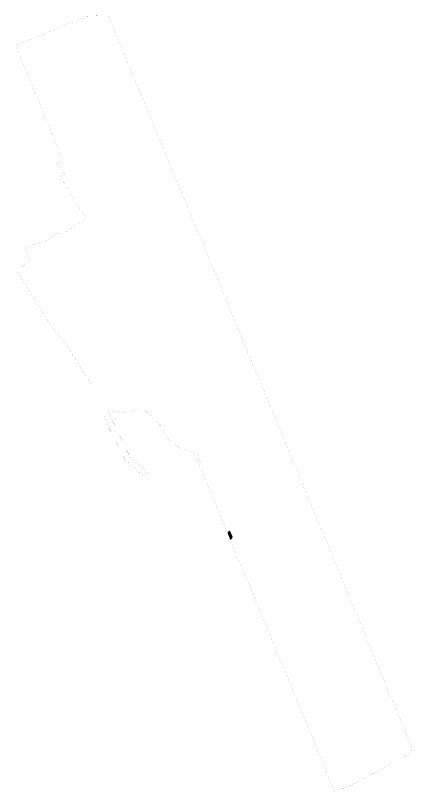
# Model space of a CAD drawing. Header units: inches. Extents: x 771030 to 779059, y 9207074 to 9211416.
# Drawn here: x 771030 to 772746, y 9207074 to 9210433 of the extents above; entities that cross this region are included whole.
import ezdxf

# ---------------------------------------------------------------- set-up
doc = ezdxf.new("R2010")
doc.units = ezdxf.units.IN
doc.header["$MEASUREMENT"] = 0
doc.layers.add('POR ADQUIRIR', color=7, linetype='Continuous')

msp = doc.modelspace()

# ---------------------------------------------------------------- hatches: boundary and pattern name
h = msp.add_hatch(color=256)
h.dxf.hatch_style = 1
h.paths.add_polyline_path([(771955.4, 9208203.3), (771947.2, 9208194.6), (771958, 9208168.4), (771964.3, 9208173.3), (771966.3, 9208177.2)])

# ---------------------------------------------------------------- linework, layer by layer
at = {"color": 6, "linetype": 'Continuous', "lineweight": 0, "const_width": 0.2}
msp.add_lwpolyline([(771430.8, 9210433.2), (771416.4, 9210433.2), (771338.9, 9210430.6), (771030.2, 9210302.6), (771234.8, 9209809.1), (771228.9, 9209811.1), (771207.1, 9209795.1), (771243.6, 9209748.4), (771232.1, 9209739.7), (771223.7, 9209733.4), (771261, 9209675.6), (771334.4, 9209554.7), (771232.6, 9209489.5), (771228.2, 9209487.9), (771227.1, 9209489.8), (771208, 9209490.9), (771178.4, 9209468), (771070.8, 9209428.1), (771093.8, 9209372.6), (771033.3, 9209333), (771177.7, 9209100.5), (771245.3, 9209015.5), (771359.7, 9208836.6), (771406.4, 9208719.9), (771427.7, 9208666.9), (771502.8, 9208513.1), (771579.6, 9208445.4), (771603.6, 9208456.2), (771524.4, 9208525.8), (771450.5, 9208677.1), (771430.1, 9208727.9), (771447.9, 9208727.9), (771480.9, 9208714.5), (771499.7, 9208715.5), (771548.4, 9208723.8), (771565.7, 9208726.4), (771576.9, 9208726.8), (771587.5, 9208723.6), (771600.5, 9208716.9), (771630.6, 9208692.3), (771644.4, 9208672.1), (771663.9, 9208651.6), (771663.2, 9208641.8), (771698.2, 9208592.4), (771750.8, 9208557.8), (771816.1, 9208539.5), (771830.6, 9208504.5), (771816.6, 9208509.5), (771962.4, 9208157.9), (771961.5, 9208153.3), (771965.9, 9208149.5), (772411.6, 9207074.1), (772451.5, 9207093.6), (772511.9, 9207120), (772540.9, 9207137.8), (772577.1, 9207155.8), (772647.3, 9207196.1), (772705.3, 9207225.3), (772723.3, 9207237.4), (772745.4, 9207257.2), (772745.9, 9207261.8)], close=True, dxfattribs=at)
at = {"layer": 'POR ADQUIRIR', "color": 250}
msp.add_lwpolyline([(771958, 9208168.4), (771964.3, 9208173.3), (771966.3, 9208177.2), (771955.4, 9208203.3), (771947.2, 9208194.6)], dxfattribs=at)

doc.saveas('drawing.dxf')
